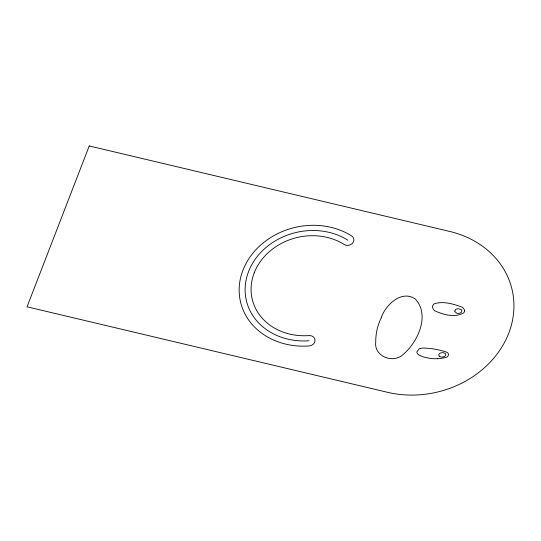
<?xml version="1.0" encoding="UTF-8"?>
<svg xmlns="http://www.w3.org/2000/svg" width="541" height="541" viewBox="0 0 541 541"><rect width="100%" height="100%" fill="white"/><g stroke="black" fill="none" stroke-linecap="round" stroke-linejoin="round"><path stroke-width="0.81" d="M420.364 348.39L419.992 348.492A2.928 2.509 -14 0 0 419.065 348.952L416.793 352.049L417.064 353.036A5.633 4.828 -14 0 0 417.53 353.706L417.733 353.922A11.99 10.279 -14 0 0 419.586 355.322L422.494 356.647A22.364 19.165 -14 0 0 424.327 357.168L426.666 357.709A33.995 29.14 -14 0 0 437.547 358.697M381.52 317.263C377.611 324.877 375.623 333.689 375.731 342.297C374.162 354.281 388.073 361.625 398.196 357.554A13.085 11.219 -14 0 0 401.875 355.559C417.165 343.501 430.67 315.721 415.387 299.065A13.444 11.523 -14 0 0 413.737 298.044C400.259 290.618 385.381 305.726 381.405 317.222M439.258 356.174C441.057 357.655 444.749 357.391 445.71 355.052A1.941 1.664 -14 0 0 445.595 354.024L444.918 353.334A6.269 5.376 -14 0 0 444.222 352.996L442.923 352.678A4.855 4.159 -14 0 0 440.462 353.084L439.779 353.415A1.839 1.576 -14 0 0 439.136 353.97L438.832 354.693A2.34 2.008 -14 0 0 439.258 356.174M437.547 358.71A36.409 31.209 -14 0 0 442.207 358.176L446.115 357.398A3.226 2.766 -14 0 0 448.455 354.186L448.219 353.523A3.834 3.287 -14 0 0 447.705 352.813L446.886 352.252A73.684 63.162 -14 0 0 423.745 348.059A12.429 10.651 -14 0 0 420.364 348.397M309.067 340.769A63.764 54.655 -14 0 1 248.576 271.541A63.764 54.655 -14 0 1 347.937 240.231M464.482 310.832L464.435 311.318A3.99 3.422 -14 0 1 463.86 312.684C455.522 318.047 443.471 314.842 434.917 310.859A10.11 8.67 -14 0 1 433.145 309.006L432.502 307.105A4.409 3.78 -14 0 1 434.369 303.758C443.37 300.864 453.48 304.015 462.068 307.146A8.974 7.696 -14 0 1 463.137 307.978L464.171 309.364L464.482 310.832M454.873 310.987L454.853 311.143A1.9 1.63 -14 0 0 454.94 311.724L456.908 313.266A3.848 3.3 -14 0 0 458.281 313.462L460.296 313.016A2.448 2.103 -14 0 0 461.757 310.838A2.779 2.387 -14 0 0 461.683 310.291L461.615 310.121A2.117 1.812 -14 0 0 461.189 309.567L458.619 308.803A11.375 9.752 -14 0 0 457.416 308.843L456.516 309.033A2.238 1.921 -14 0 0 455.603 309.601L454.873 310.987M89.238 145.948L27.05 306.808L387.525 392.306A96.082 82.36 -14 0 0 508.736 333.249A96.082 82.36 -14 0 0 449.713 231.44L89.238 145.948M254.209 272.88A57.759 49.508 -14 0 0 308.999 335.589A6.005 5.146 -14 0 1 315.024 340.336A6.005 5.146 -14 0 1 309.127 345.956A69.769 59.808 -14 0 1 242.943 270.209A69.769 59.808 -14 0 1 351.657 235.944A6.005 5.146 -14 0 1 352.583 243.18A6.005 5.146 -14 0 1 344.211 244.512A57.759 49.508 -14 0 0 254.209 272.88"/></g></svg>
